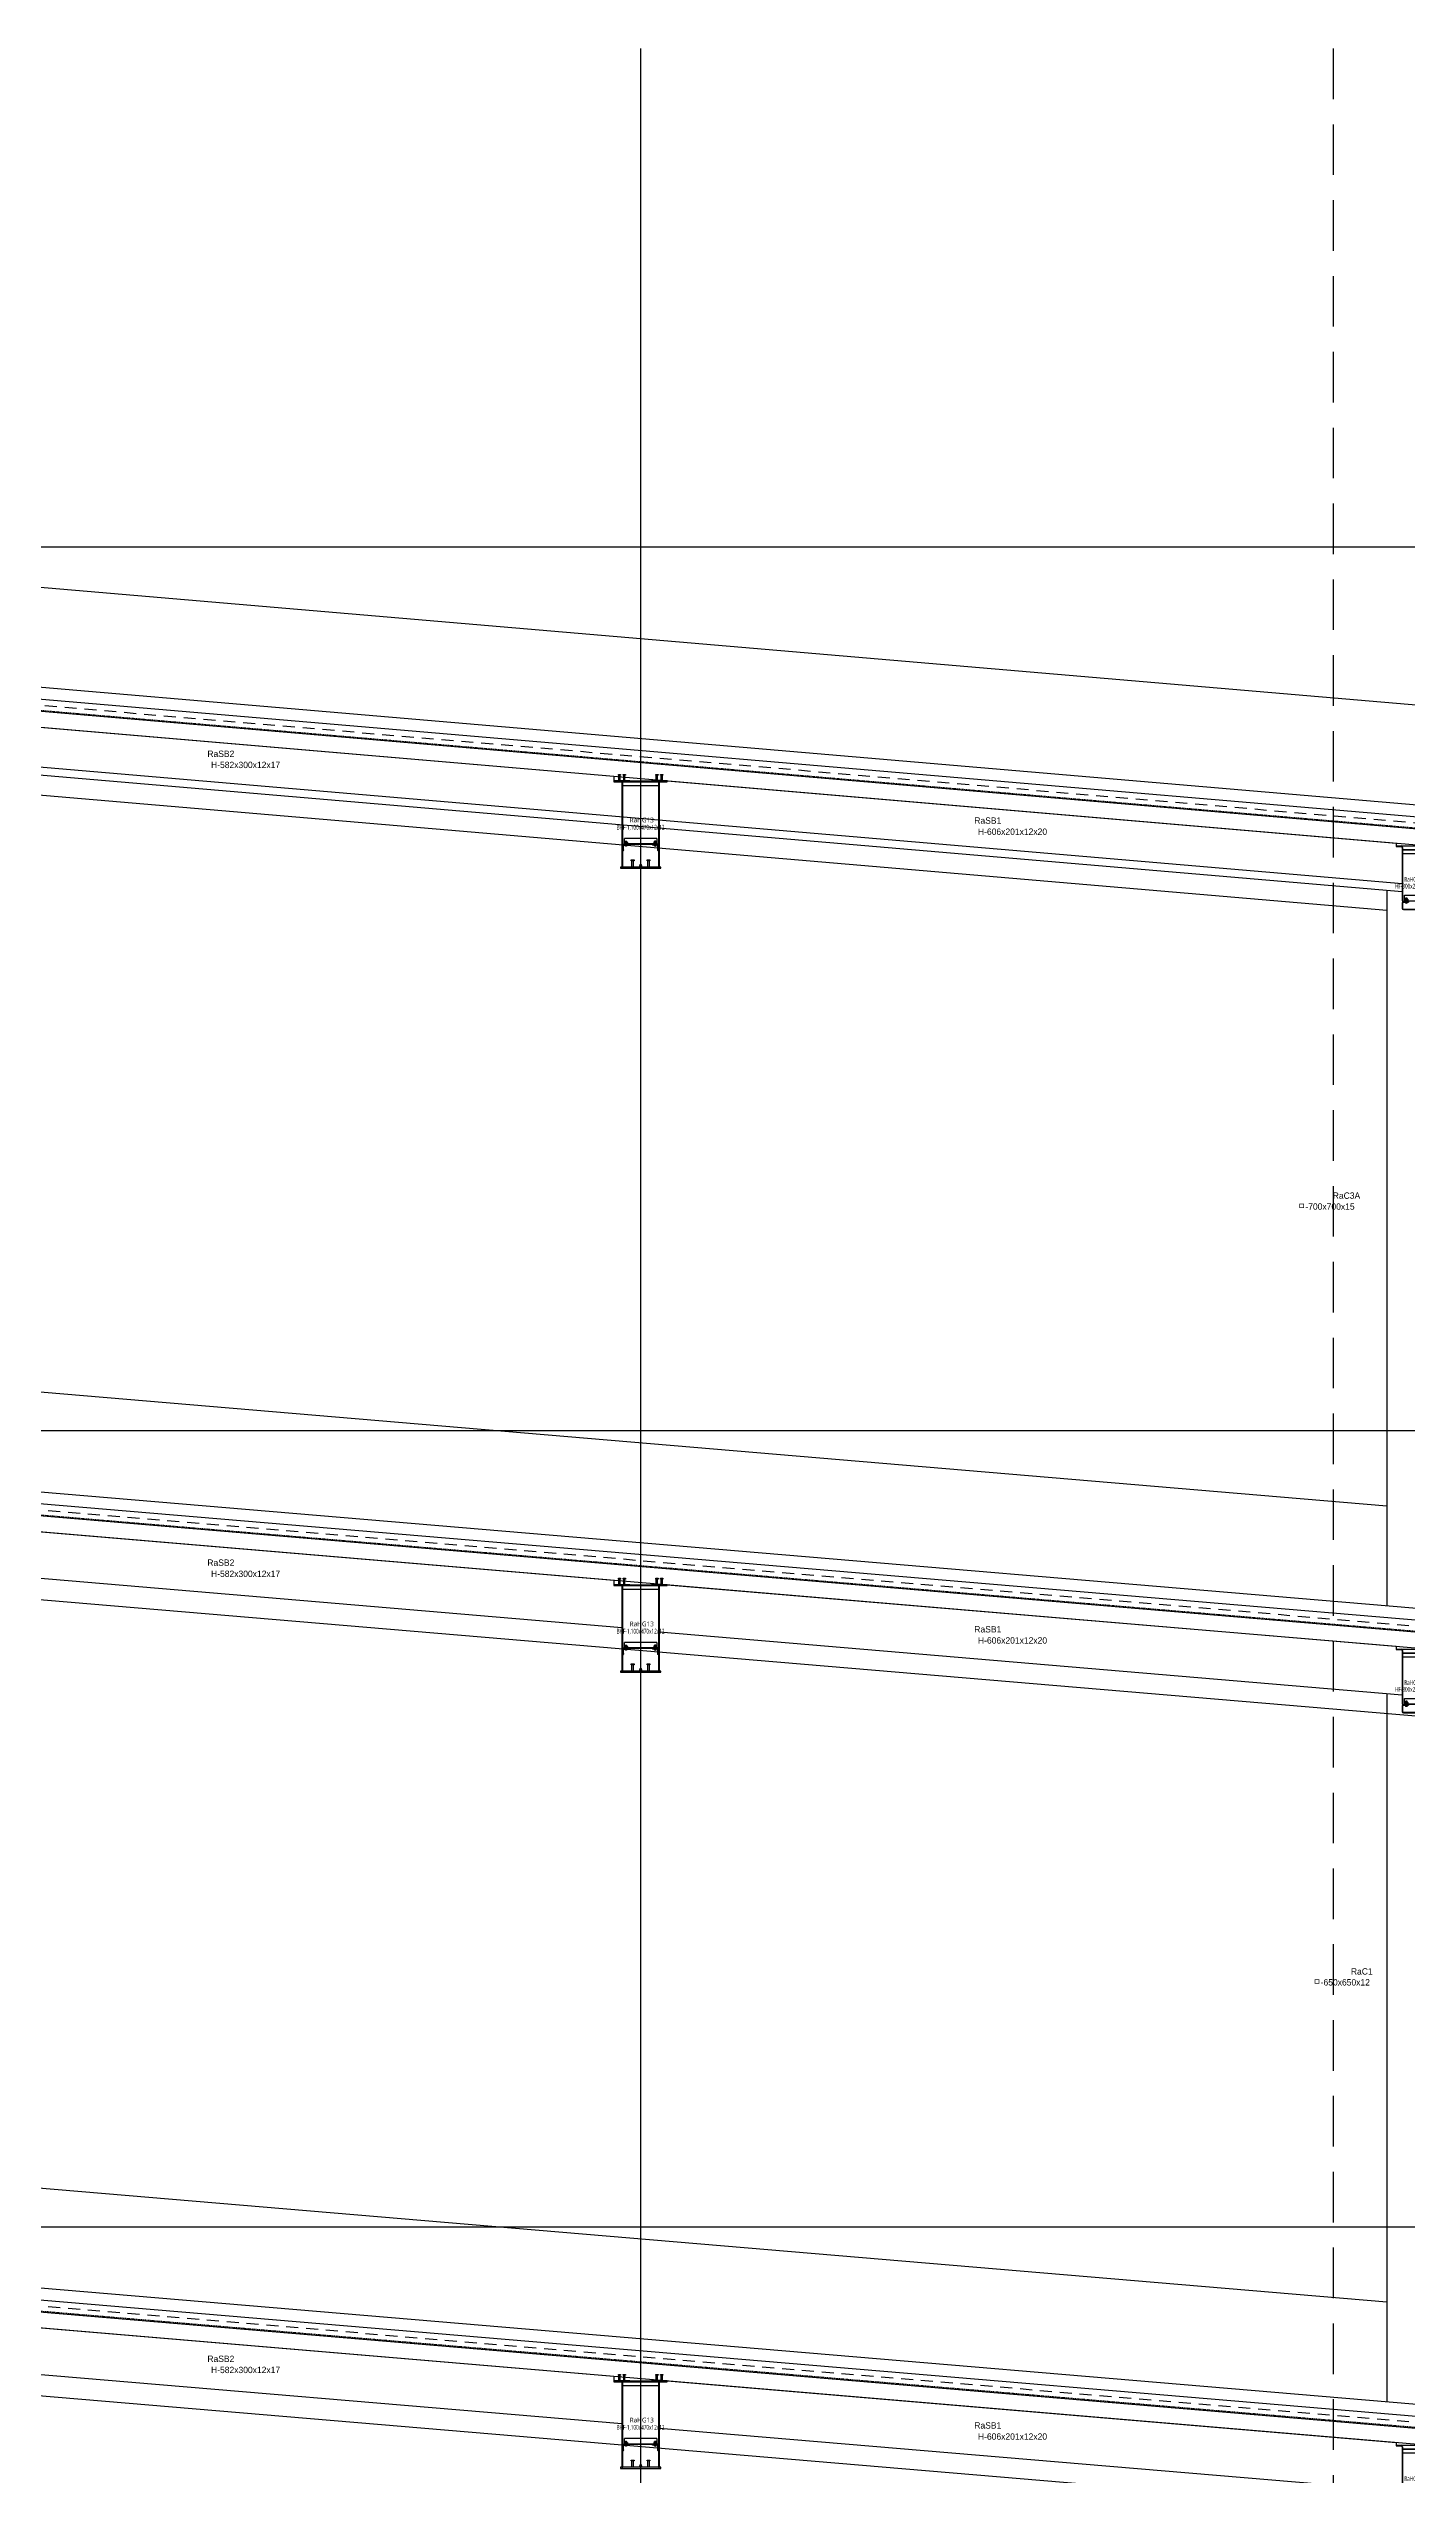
# Model space of a CAD drawing. Header units: millimetres. Extents: x 367092 to 767578, y 396038 to 811791.
# Drawn here: x 418887 to 435954, y 469427 to 499911 of the extents above; entities that cross this region are included whole.
import ezdxf
from ezdxf.enums import TextEntityAlignment as Align

# ---------------------------------------------------------------- set-up
doc = ezdxf.new("R2010")
doc.units = ezdxf.units.MM
doc.header["$LTSCALE"] = 100
doc.header["$MEASUREMENT"] = 0
doc.header["$PDSIZE"] = -10
for name, pattern in [('CENTER', [2, 1.25, -0.25, 0.25, -0.25]), ('DASHED', [0.75, 0.5, -0.25]), ('HID', [2.5, 1.5, -1]), ('HIDDEN', [9.525, 6.35, -3.175])]:
    doc.linetypes.add(name, pattern=pattern)
doc.layers.get('0').update_dxf_attribs({"linetype": 'CONTINUOUS'})
doc.layers.get('Defpoints').update_dxf_attribs({"color": 171, "linetype": 'CONTINUOUS'})
for name, color, linetype in [('BOLT', 8, 'CONTINUOUS'), ('cen', 14, 'CONTINUOUS'), ('CEN(ST)', 1, 'CENTER'), ('CON', 2, 'CONTINUOUS'), ('ELE-6', 8, 'CONTINUOUS'), ('ELE6', 8, 'CONTINUOUS'), ('ELE9', 9, 'CONTINUOUS'), ('FIN', 8, 'CONTINUOUS'), ('HF', 3, 'CONTINUOUS'), ('plate', 8, 'CONTINUOUS'), ('R', 3, 'CONTINUOUS'), ('SASAC 도면번호', 6, 'CONTINUOUS'), ('STUD', 6, 'CONTINUOUS'), ('SYM', 7, 'CONTINUOUS'), ('W', 7, 'CONTINUOUS'), ('wire-meshes', 1, 'CONTINUOUS')]:
    doc.layers.add(name, color=color, linetype=linetype)
doc.styles.add('CGS', font='cgse', dxfattribs={"bigfont": 'cgs'})
doc.styles.add('나눔바른고딕', font='NanumBarunGothic.ttf')

# ---------------------------------------------------------------- blocks, each defined once
blk = doc.blocks.new('*U383')
at = {"layer": 'BOLT'}
for p, q in [((-20, 0), (20, 0)), ((-20, 0), (-20, -4)), ((-17, 15), (17, 15)), ((20, 0), (20, -4)), ((-20, -4), (20, -4)), ((-18, -19), (-18, -6)), ((-14, -4), (14, -4)), ((-14, -20), (14, -20)), ((-10, -20), (-10, -31)), ((-10, -31), (-8, -33)), ((-10, -31), (10, -31)), ((-9, -19), (-9, -6)), ((-8, -33), (8, -33)), ((10, -31), (8, -33)), ((9, -19), (9, -6)), ((10, -20), (10, -31)), ((18, -19), (18, -6))]:
    blk.add_line(p, q, dxfattribs=at)
at = {"layer": 'BOLT', "linetype": 'HIDDEN'}
for p, q in [((-10, 15), (-10, 0)), ((10, 15), (10, 0))]:
    blk.add_line(p, q, dxfattribs=at)
at = {"layer": 'BOLT'}
for centre, radius, start, end in [((0, 10), 17.6, 15.5187, 164.4813), ((-14, -11), 6.71, 47.8966, 132.1034), ((-14, -14), 6.71, 227.8966, 312.1034), ((0, -29), 24.2, 68.2132, 111.7868), ((0, 4), 24.2, 248.2132, 291.7868), ((14, -11), 6.71, 47.8966, 132.1034), ((14, -14), 6.71, 227.8966, 312.1034)]:
    blk.add_arc(centre, radius, start, end, dxfattribs=at)
at = {"layer": 'cen'}
blk.add_line((0, 33), (0, -38), dxfattribs=at)
blk = doc.blocks.new('W')
at = {"layer": 'W'}
h = blk.add_hatch(color=256, dxfattribs=at)
h.dxf.hatch_style = 1
edge = h.paths.add_edge_path()
edge.add_line((0, 0), (0, 7.5))
edge.add_arc((0, 0), 7.5, 90, 180)
edge.add_line((-7.5, 0), (0, 0))
blk.add_lwpolyline([(0, 0), (0, 7.5, 0.4142136), (-7.5, 0)], format="xyb", close=True, dxfattribs=at)
blk = doc.blocks.new('*U382')
at = {"layer": 'STUD', "color": 0, "linetype": 'ByBlock'}
for p, q in [((0, 11), (-80, 11)), ((0, -11), (-80, -11))]:
    blk.add_line(p, q, dxfattribs=at)
blk.add_lwpolyline([(-80, -17), (-90, -17), (-90, 17), (-80, 17)], close=True, dxfattribs=at)
blk = doc.blocks.new('R')
at = {"layer": 'R', "const_width": 15}
blk.add_lwpolyline([(-7.5, -15, 1), (7.5, -15, 1)], format="xyb", close=True, dxfattribs=at)
at = {"layer": 'R'}
blk.add_circle((0, -15), 15, dxfattribs=at)
blk = doc.blocks.new('*U385')
at = {"layer": 'plate'}
h = blk.add_hatch(color=256, dxfattribs=at)
h.dxf.hatch_style = 1
edge = h.paths.add_edge_path()
edge.add_line((-223, -875), (-223, -883))
edge.add_arc((-232, -867), 18.2, 300.2401, 362.539)
edge.add_arc((-225, -864), 10.7, 278.6843, 351.3157, ccw=False)
h = blk.add_hatch(color=256, dxfattribs=at)
h.dxf.hatch_style = 1
edge = h.paths.add_edge_path()
edge.add_line((223, -875), (223, -883))
edge.add_arc((232, -867), 18.2, 177.461, 239.7599, ccw=False)
edge.add_arc((225, -864), 10.7, 188.6843, 261.3157)
at = {"layer": 'Defpoints'}
for p in [(0, 0), (-235, -20), (235, -20), (0, -1085), (0, -1100)]:
    blk.add_point(p, dxfattribs=at)
at = {"layer": 'plate'}
for p, q in [((223, -12), (-223, -12)), ((223, -12), (-223, -12)), ((223, -12), (-223, -12)), ((223, -16), (-223, -16)), ((223, -16), (-223, -16)), ((223, -16), (-223, -16)), ((223, -62), (-223, -62)), ((223, -62), (-223, -62)), ((223, -62), (-223, -62)), ((203, -725), (-203, -725)), ((-203, -800), (-203, -725)), ((203, -794), (-203, -794)), ((203, -800), (-203, -800)), ((203, -725), (203, -800))]:
    blk.add_line(p, q, dxfattribs=at)
for points in [[(-205, -809), (-157, -809, 0.414214), (-148, -800), (-223, -800), (-223, -875, 0.414214), (-214, -866), (-214, -818, -0.414214)], [(-223, -875), (-223, -883, 0.278729), (-214, -866, -0.327968)], [(205, -809), (157, -809, -0.414214), (148, -800), (223, -800), (223, -875, -0.414214), (214, -866), (214, -818, 0.414214)], [(223, -875), (223, -883, -0.278729), (214, -866, 0.327968)]]:
    blk.add_lwpolyline(points, format="xyb", close=True, dxfattribs=at)
at = {"layer": 'BOLT', "xscale": -1, "rotation": 180}
blk.add_blockref('*U383', (-183, -794), dxfattribs=at)
at = {"layer": 'BOLT', "rotation": 180}
blk.add_blockref('*U383', (183, -794), dxfattribs=at)
at = {"layer": 'plate', "xscale": -1}
blk.add_blockref('W', (-223, -800), dxfattribs=at)
at = {"layer": 'plate'}
blk.add_blockref('W', (223, -800), dxfattribs=at)
at = {"layer": 'plate', "rotation": 270}
for p in [(-100, -1085), (100, -1085)]:
    blk.add_blockref('*U382', p, dxfattribs=at)
at = {"layer": 'plate', "xscale": -1.066666666666665, "yscale": 1.066666666666665, "zscale": 1.066666666666665, "rotation": 180}
blk.add_blockref('R', (0, -1085), dxfattribs=at)
blk = doc.blocks.new('SB16')
at = {"layer": 'STUD'}
for p, q in [((-8, 0), (-8, 70)), ((8, 0), (8, 70))]:
    blk.add_line(p, q, dxfattribs=at)
blk.add_lwpolyline([(-15, 70), (-15, 80), (14, 80), (14, 70)], close=True, dxfattribs=at)
blk = doc.blocks.new('*U387')
for p, q in [((-135, 0), (-335, 0)), ((-335, 0), (-335, -12)), ((-135, -12), (-135, 0)), ((335, 0), (135, 0)), ((135, 0), (135, -12)), ((335, -12), (335, 0)), ((-335, -12), (-135, -12)), ((135, -12), (335, -12))]:
    blk.add_line(p, q)
at = {"linetype": 'ByBlock'}
for points in [[(-235, -1085), (-223, -1085), (-223, -12), (-235, -12)], [(223, -1085), (235, -1085), (235, -12), (223, -12)]]:
    blk.add_lwpolyline(points, close=True, dxfattribs=at)
blk.add_lwpolyline([(-255, -1100), (255, -1100), (255, -1085), (-255, -1085)], close=True)
at = {"layer": 'Defpoints'}
blk.add_point((0, 0), dxfattribs=at)
blk = doc.blocks.new('RaHG13-SEC')
blk.add_blockref('*U385', (0, 0))
at = {"layer": 'HF'}
blk.add_blockref('*U387', (0, 0), dxfattribs=at)
at = {"layer": 'STUD'}
for p in [(-265, 0), (-205, 0), (205, 0), (265, 0)]:
    blk.add_blockref('SB16', p, dxfattribs=at)
at = {"layer": 'Defpoints', "style": '나눔바른고딕', "width": 0.6}
blk.add_text('BHF-1,100x470x12x12', height=60, dxfattribs=at).set_placement((-1, -632), align=Align.BOTTOM_CENTER)
at = {"layer": 'Defpoints', "style": '나눔바른고딕'}
blk.add_text('RaHG13', height=60, dxfattribs=at).set_placement((14, -493), align=Align.MIDDLE_CENTER)
blk = doc.blocks.new('*U325')
at = {"layer": 'BOLT'}
for p, q in [((-20, 0), (20, 0)), ((-20, 0), (-20, -4)), ((-17, 18), (17, 18)), ((20, 0), (20, -4)), ((-20, -4), (20, -4)), ((-18, -19), (-18, -6)), ((-14, -4), (14, -4)), ((-14, -20), (14, -20)), ((-10, -20), (-10, -31)), ((-10, -31), (-8, -33)), ((-10, -31), (10, -31)), ((-9, -19), (-9, -6)), ((-8, -33), (8, -33)), ((10, -31), (8, -33)), ((9, -19), (9, -6)), ((10, -20), (10, -31)), ((18, -19), (18, -6))]:
    blk.add_line(p, q, dxfattribs=at)
at = {"layer": 'BOLT', "linetype": 'HIDDEN'}
for p, q in [((-10, 18), (-10, 0)), ((10, 18), (10, 0))]:
    blk.add_line(p, q, dxfattribs=at)
at = {"layer": 'BOLT'}
for centre, radius, start, end in [((0, 13), 17.6, 15.5187, 164.4813), ((-14, -11), 6.71, 47.8966, 132.1034), ((-14, -14), 6.71, 227.8966, 312.1034), ((0, -29), 24.2, 68.2132, 111.7868), ((0, 4), 24.2, 248.2132, 291.7868), ((14, -11), 6.71, 47.8966, 132.1034), ((14, -14), 6.71, 227.8966, 312.1034)]:
    blk.add_arc(centre, radius, start, end, dxfattribs=at)
at = {"layer": 'cen'}
blk.add_line((0, 36), (0, -38), dxfattribs=at)
blk = doc.blocks.new('*U329')
at = {"layer": 'Defpoints'}
blk.add_point((0, 0), dxfattribs=at)
at = {"layer": 'HF'}
for p, q in [((-209, 0), (-147, 0)), ((-209, 0), (-209, -6)), ((209, 0), (147, 0)), ((209, 0), (209, -6)), ((-209, -6), (-147, -6)), ((-135, -18), (-135, -682)), ((-129, -18), (-129, -682)), ((129, -18), (129, -682)), ((135, -18), (135, -682)), ((209, -6), (147, -6)), ((-135, -718), (-135, -782)), ((-129, -718), (-129, -782)), ((-117, -694), (-55, -694)), ((-117, -700), (-55, -700)), ((-117, -706), (-55, -706)), ((-117, -794), (117, -794)), ((-117, -800), (117, -800)), ((-55, -694), (-55, -700)), ((-55, -700), (-55, -706)), ((117, -694), (55, -694)), ((55, -694), (55, -700)), ((117, -700), (55, -700)), ((55, -700), (55, -706)), ((117, -706), (55, -706)), ((129, -718), (129, -782)), ((135, -718), (135, -782))]:
    blk.add_line(p, q, dxfattribs=at)
for centre, radius, start, end in [((-147, -18), 18, 360, 450), ((147, -18), 18, 90, 180), ((-147, -18), 12, 360, 450), ((147, -18), 12, 90, 180), ((-117, -682), 18, 180, 270), ((-117, -718), 18, 90, 180), ((-117, -782), 18, 180, 270), ((-117, -682), 12, 180, 270), ((-117, -718), 12, 90, 180), ((-117, -782), 12, 180, 270), ((117, -682), 12, 270, 360), ((117, -682), 18, 270, 360), ((117, -718), 18, 0, 90), ((117, -718), 12, 0, 90), ((117, -782), 12, 270, 360), ((117, -782), 18, 270, 360)]:
    blk.add_arc(centre, radius, start, end, dxfattribs=at)
blk = doc.blocks.new('RaHG11-SEC')
at = {"layer": 'plate'}
for p, q in [((129, -50), (-129, -50)), ((129, -54), (-129, -54)), ((129, -100), (-129, -100)), ((-105, -694), (-105, -619)), ((-105, -619), (105, -619)), ((105, -694), (105, -619))]:
    blk.add_line(p, q, dxfattribs=at)
for points in [[(-105, -688), (105, -688)], [(105, -694), (-105, -694)]]:
    blk.add_lwpolyline(points, dxfattribs=at)
at = {"layer": 'BOLT', "rotation": 179.9999999999832}
for p in [(-80, -688), (80, -688)]:
    blk.add_blockref('*U325', p, dxfattribs=at)
at = {"layer": 'HF'}
blk.add_blockref('*U329', (0, 0), dxfattribs=at)
at = {"layer": 'Defpoints', "style": '나눔바른고딕', "width": 0.6}
for s, p in [('HF-800x270x8-A', (-4, -553)), ('RaHG11', (3, -468))]:
    blk.add_text(s, height=60, dxfattribs=at).set_placement(p, align=Align.BOTTOM_CENTER)

msp = doc.modelspace()

# ---------------------------------------------------------------- linework, layer by layer
at = {"layer": 'CEN(ST)', "ltscale": 10000}
for p, q in [((426323.2, 499911.1), (426323.2, 418443.5)), ((385174.2, 493651), (536557.9, 493651)), ((385174.2, 482551), (536557.9, 482551)), ((385174.2, 472551), (536557.9, 472551))]:
    msp.add_line(p, q, dxfattribs=at)
at = {"layer": 'CON', "ltscale": 1000}
for points in [[(392592.6, 493501), (396419.6, 493501), (526207.6, 482401), (533944.1, 482401)], [(416959.5, 491543.6), (425988.3, 490771.4), (425988.3, 490714.1), (426658.3, 490714.1), (435812.8, 489931.2), (435812.8, 489895.6), (436228.1, 489895.6), (443812.8, 489247), (443812.8, 489211.5), (444228.1, 489211.5), (451812.8, 488562.8), (451812.8, 488527), (452230.8, 488527), (461385.5, 487744.1)], [(392592.6, 482401), (407919.5, 482401), (526207.5, 472401), (533944.1, 472401)], [(416959.6, 481436), (425988.3, 480672.7), (425988.3, 480616.1), (426658.3, 480616.1), (435812.8, 479842.2), (435812.8, 479806.8), (436230.8, 479806.8), (443812.8, 479165.8), (443812.8, 479130.5), (444230.8, 479130.5), (451812.8, 478489.5), (451812.8, 478454.2), (452230.8, 478454.2), (461385.5, 477680.3)], [(392592.6, 472401), (407919.5, 472401), (526207.5, 462401), (533944.1, 462401)], [(416959.6, 471436), (425988.3, 470672.7), (425988.3, 470616.1), (426658.3, 470616.1), (435812.8, 469842.2), (435812.8, 469806.8), (436230.8, 469806.8), (443812.8, 469165.8), (443812.8, 469130.5), (444230.8, 469130.5), (451812.8, 468489.5), (451812.8, 468454.2), (452230.8, 468454.2), (461385.5, 467680.3)]]:
    msp.add_lwpolyline(points, dxfattribs=at)
at = {"layer": 'Defpoints', "ltscale": 1000}
for points in [[(392592.6, 493301), (396411, 493301), (526199, 482201), (533944.1, 482201)], [(392592.6, 482201), (407911, 482201), (526199, 472201), (533944.1, 472201)], [(392592.6, 472201), (407911, 472201), (526199, 462201), (533944.1, 462201)]]:
    msp.add_lwpolyline(points, dxfattribs=at)
at = {"layer": 'ELE-6', "ltscale": 10000}
for p, q in [((435696.8, 489338.9), (435696.8, 480353.8)), ((416859.6, 480860.4), (426088.3, 480080.2)), ((426558.3, 480022.4), (435886.8, 479233.8)), ((416859.6, 470860.4), (426088.3, 470080.2)), ((426558.3, 470022.4), (435886.8, 469233.8))]:
    msp.add_line(p, q, dxfattribs=at)
for points in [[(416859.5, 491050.3), (435886.8, 489423)], [(416859.5, 490949.9), (435886.8, 489322.6)], [(435696.8, 479249.8), (435696.8, 470353.8)]]:
    msp.add_lwpolyline(points, dxfattribs=at)
at = {"layer": 'ELE6', "ltscale": 0.5}
msp.add_line((396479.8, 495051), (526268.4, 483951), dxfattribs=at)
at = {"layer": 'ELE9', "linetype": 'DASHED', "ltscale": 0.3}
for points in [[(392592.6, 493511), (396420, 493511), (526208, 482411), (533944.1, 482411)], [(392592.6, 482411), (407919.9, 482411), (526207.9, 472411), (533944.1, 472411)], [(392592.6, 472411), (407919.9, 472411), (526207.9, 462411), (533944.1, 462411)]]:
    msp.add_lwpolyline(points, dxfattribs=at)
at = {"layer": 'FIN', "ltscale": 0.5}
for points in [[(392592.6, 493801), (396432.2, 493801), (526220.2, 482701), (533944.1, 482701)], [(396425.8, 493651), (526213.8, 482551)], [(416949.5, 490691.3), (435696.8, 489088)], [(416949.5, 483193.1), (435696.8, 481608.2)], [(392592.6, 482701), (407932.1, 482701), (526220.1, 472701), (533944.1, 472701)], [(392592.6, 482551), (407925.8, 482551), (526213.8, 472551)], [(396875.8, 481351), (407875.2, 481351), (525888.8, 471374.2)], [(416974.5, 473191), (435696.8, 471608.2)], [(392592.6, 472701), (407932.1, 472701), (526220.1, 462701), (533944.1, 462701)], [(392592.6, 472551), (407925.8, 472551), (526213.8, 462551)], [(416974.5, 470581.7), (435696.8, 468998.9)]]:
    msp.add_lwpolyline(points, dxfattribs=at)
at = {"layer": 'SYM', "linetype": 'HIDDEN'}
msp.add_lwpolyline([(435021.8, 499911.1), (435021.8, 418443.5)], dxfattribs=at)
at = {"layer": 'wire-meshes', "linetype": 'HID'}
for points in [[(392592.6, 493576), (396422.7, 493576), (526213.8, 482475.7)], [(392592.6, 482476), (407922.6, 482476), (526213.8, 472475.7)], [(392592.6, 472476), (407922.6, 472476), (526213.8, 462475.7)]]:
    msp.add_lwpolyline(points, dxfattribs=at)

# ---------------------------------------------------------------- block references
at = {"layer": 'SASAC 도면번호'}
for p in [(426323.3, 490714.1), (426323.3, 480616.1), (426323.3, 470616.1)]:
    msp.add_blockref('RaHG13-SEC', p, dxfattribs=at)
at = {"layer": 'SASAC 도면번호', "ltscale": 10000}
for p in [(436021.8, 489895.4), (436021.8, 479806.8), (436021.8, 469806.8)]:
    msp.add_blockref('RaHG11-SEC', p, dxfattribs=at)

# ---------------------------------------------------------------- texts
at = {"layer": 'Defpoints', "style": 'CGS'}
for s, p in [('RaSB2', (421050.8, 490989)), ('H-582x300x12x17', (421361.5, 490848.9)), ('RaSB1', (430683.4, 490150.1)), ('H-606x201x12x20', (430994.1, 490010.1)), ('ㅁ-700x700x15', (434933.7, 485301.5)), ('RaC3A', (435188.5, 485438.9)), ('RaSB2', (421050.8, 480828.8)), ('H-582x300x12x17', (421361.5, 480688.8)), ('RaSB1', (430683.4, 479992)), ('H-606x201x12x20', (430994.1, 479852)), ('ㅁ-650x650x12', (435125.8, 475557.3)), ('RaC1', (435380.6, 475694.6)), ('RaSB2', (421050.8, 470828.8)), ('H-582x300x12x17', (421361.5, 470688.8)), ('RaSB1', (430683.4, 469992)), ('H-606x201x12x20', (430994.1, 469852))]:
    msp.add_text(s, height=80, dxfattribs=at).set_placement(p, align=Align.BOTTOM_CENTER)

doc.saveas('drawing.dxf')
